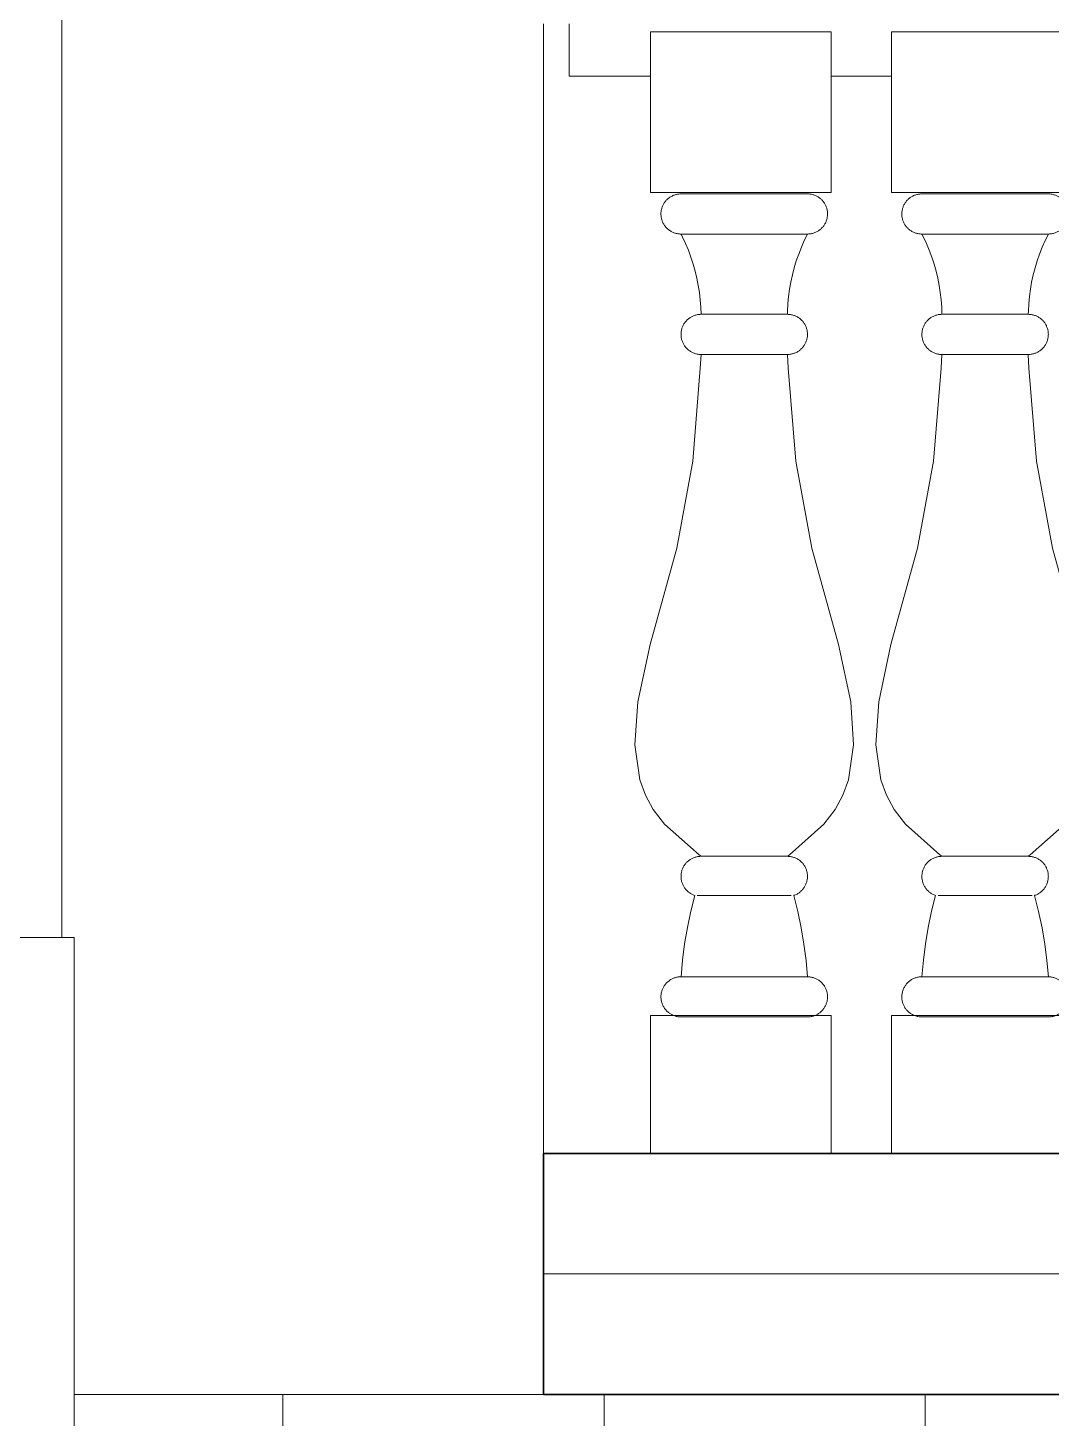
# Model space of a CAD drawing. Header units: inches. Extents: x 8351 to 42256, y 21052 to 33437.
# Drawn here: x 25413.79 to 25439.28, y 24285.62 to 24320.26 of the extents above; entities that cross this region are included whole.
import ezdxf

# ---------------------------------------------------------------- set-up
doc = ezdxf.new("R2010")
doc.units = ezdxf.units.IN
doc.header["$MEASUREMENT"] = 0
for name, color, linetype, lineweight in [('A-COLS', 52, 'Continuous', 9), ('A-FLOR', 192, 'Continuous', 13), ('A-FLOR-PATT', 8, 'Continuous', 13), ('A-GENM', 13, 'Continuous', 9), ('A-WALL', 7, 'Continuous', 35), ('A-WALL-PATT', 111, 'Continuous', 13), ('S-STRS', 14, 'Continuous', 9)]:
    doc.layers.add(name, color=color, linetype=linetype, lineweight=lineweight)

# ---------------------------------------------------------------- blocks, each defined once
blk = doc.blocks.new('M_Trim-Window-Exterior-Flat - with Sill-319051-South')
at = {"layer": 'A-GENM'}
for p, q in [((-344.867, 34.138), (-344.867, 32.833)), ((-344.867, 32.833), (-342.837, 32.833)), ((-338.337, 32.833), (-336.837, 32.833))]:
    blk.add_line(p, q, dxfattribs=at)
blk = doc.blocks.new('Railing_post_7739_2__rfa HARRIS - post-341513-South')
at = {"layer": 'A-GENM'}
for p, q in [((-342.837, 29.939), (-342.837, 33.939)), ((-338.337, 33.939), (-342.837, 33.939)), ((-338.337, 33.939), (-338.337, 29.939)), ((-342.837, 29.939), (-338.337, 29.939)), ((-340.504, 28.902), (-342.079, 28.902)), ((-338.929, 28.902), (-340.504, 28.902)), ((-340.504, 26.902), (-341.527, 26.902)), ((-339.482, 26.902), (-340.504, 26.902)), ((-340.504, 25.902), (-341.527, 25.902)), ((-339.482, 25.902), (-340.504, 25.902)), ((-340.504, 13.402), (-341.527, 13.402)), ((-339.482, 13.402), (-340.504, 13.402)), ((-340.504, 12.427), (-341.677, 12.427)), ((-339.332, 12.427), (-340.504, 12.427)), ((-340.504, 10.402), (-342.079, 10.402)), ((-338.929, 10.402), (-340.504, 10.402)), ((-342.837, 6), (-342.837, 9.439)), ((-338.337, 9.439), (-342.837, 9.439)), ((-338.337, 9.439), (-338.337, 6))]:
    blk.add_line(p, q, dxfattribs=at)
at = {"layer": 'A-GENM', "flags": 128}
for points in [[(-342.079, 28.902), (-342.099, 28.902), (-342.119, 28.903), (-342.139, 28.905), (-342.159, 28.908), (-342.179, 28.912), (-342.198, 28.916), (-342.217, 28.921), (-342.237, 28.927), (-342.255, 28.934), (-342.274, 28.941), (-342.292, 28.949), (-342.31, 28.958), (-342.328, 28.968), (-342.345, 28.978), (-342.362, 28.989), (-342.378, 29.001), (-342.394, 29.013), (-342.409, 29.026), (-342.424, 29.039), (-342.438, 29.053), (-342.452, 29.068), (-342.465, 29.083), (-342.477, 29.099), (-342.489, 29.115), (-342.5, 29.132), (-342.51, 29.149), (-342.52, 29.166), (-342.529, 29.184), (-342.538, 29.202), (-342.545, 29.221), (-342.552, 29.239), (-342.558, 29.258), (-342.564, 29.278), (-342.568, 29.297), (-342.572, 29.317), (-342.575, 29.337), (-342.577, 29.356), (-342.579, 29.376), (-342.579, 29.396), (-342.579, 29.416), (-342.578, 29.436), (-342.576, 29.456), (-342.574, 29.476), (-342.57, 29.496), (-342.566, 29.515), (-342.561, 29.535), (-342.556, 29.554), (-342.549, 29.573), (-342.542, 29.592), (-342.534, 29.61), (-342.525, 29.628), (-342.516, 29.646), (-342.506, 29.663), (-342.495, 29.68), (-342.483, 29.696), (-342.471, 29.712), (-342.459, 29.727), (-342.445, 29.742), (-342.431, 29.757), (-342.417, 29.771), (-342.402, 29.784), (-342.386, 29.796), (-342.37, 29.808), (-342.354, 29.82), (-342.337, 29.83), (-342.32, 29.84), (-342.302, 29.849), (-342.284, 29.858), (-342.265, 29.866), (-342.247, 29.873), (-342.228, 29.879), (-342.209, 29.885), (-342.189, 29.89), (-342.17, 29.894), (-342.15, 29.897), (-342.13, 29.899), (-342.11, 29.901), (-342.09, 29.902), (-342.079, 29.902)], [(-340.504, 29.902), (-340.567, 29.902), (-340.63, 29.902), (-340.693, 29.902), (-340.755, 29.902), (-340.817, 29.902), (-340.879, 29.902), (-340.94, 29.902), (-341, 29.902), (-341.059, 29.902), (-341.118, 29.902), (-341.175, 29.902), (-341.232, 29.902), (-341.287, 29.902), (-341.341, 29.902), (-341.394, 29.902), (-341.445, 29.902), (-341.495, 29.902), (-341.543, 29.902), (-341.589, 29.902), (-341.634, 29.902), (-341.677, 29.902), (-341.718, 29.902), (-341.757, 29.902), (-341.794, 29.902), (-341.83, 29.902), (-341.863, 29.902), (-341.893, 29.902), (-341.922, 29.902), (-341.948, 29.902), (-341.972, 29.902), (-341.994, 29.902), (-342.013, 29.902), (-342.03, 29.902), (-342.044, 29.902), (-342.056, 29.902), (-342.066, 29.902), (-342.073, 29.902), (-342.077, 29.902), (-342.079, 29.902), (-342.079, 29.902)], [(-342.079, 29.902), (-342.078, 29.902), (-342.074, 29.902), (-342.068, 29.902), (-342.059, 29.902), (-342.048, 29.902), (-342.034, 29.902), (-342.018, 29.902), (-341.999, 29.902), (-341.978, 29.902), (-341.955, 29.902), (-341.929, 29.902), (-341.901, 29.902), (-341.871, 29.902), (-341.839, 29.902), (-341.804, 29.902), (-341.768, 29.902), (-341.729, 29.902), (-341.688, 29.902), (-341.646, 29.902), (-341.602, 29.902), (-341.556, 29.902), (-341.508, 29.902), (-341.458, 29.902), (-341.408, 29.902), (-341.355, 29.902), (-341.302, 29.902), (-341.247, 29.902), (-341.19, 29.902), (-341.133, 29.902), (-341.075, 29.902), (-341.016, 29.902), (-340.956, 29.902), (-340.895, 29.902), (-340.834, 29.902), (-340.772, 29.902), (-340.71, 29.902), (-340.647, 29.902), (-340.584, 29.902), (-340.521, 29.902), (-340.504, 29.902)], [(-340.504, 29.902), (-340.441, 29.902), (-340.378, 29.902), (-340.316, 29.902), (-340.253, 29.902), (-340.191, 29.902), (-340.13, 29.902), (-340.069, 29.902), (-340.009, 29.902), (-339.95, 29.902), (-339.891, 29.902), (-339.834, 29.902), (-339.777, 29.902), (-339.722, 29.902), (-339.668, 29.902), (-339.615, 29.902), (-339.564, 29.902), (-339.514, 29.902), (-339.466, 29.902), (-339.419, 29.902), (-339.375, 29.902), (-339.332, 29.902), (-339.29, 29.902), (-339.251, 29.902), (-339.214, 29.902), (-339.179, 29.902), (-339.146, 29.902), (-339.115, 29.902), (-339.087, 29.902), (-339.06, 29.902), (-339.036, 29.902), (-339.015, 29.902), (-338.996, 29.902), (-338.979, 29.902), (-338.964, 29.902), (-338.952, 29.902), (-338.943, 29.902), (-338.936, 29.902), (-338.931, 29.902), (-338.93, 29.902), (-338.929, 29.902)], [(-338.929, 29.902), (-338.931, 29.902), (-338.934, 29.902), (-338.941, 29.902), (-338.95, 29.902), (-338.961, 29.902), (-338.975, 29.902), (-338.991, 29.902), (-339.009, 29.902), (-339.03, 29.902), (-339.054, 29.902), (-339.079, 29.902), (-339.107, 29.902), (-339.138, 29.902), (-339.17, 29.902), (-339.204, 29.902), (-339.241, 29.902), (-339.28, 29.902), (-339.32, 29.902), (-339.363, 29.902), (-339.407, 29.902), (-339.453, 29.902), (-339.501, 29.902), (-339.55, 29.902), (-339.601, 29.902), (-339.653, 29.902), (-339.707, 29.902), (-339.762, 29.902), (-339.818, 29.902), (-339.875, 29.902), (-339.934, 29.902), (-339.993, 29.902), (-340.053, 29.902), (-340.113, 29.902), (-340.175, 29.902), (-340.237, 29.902), (-340.299, 29.902), (-340.362, 29.902), (-340.424, 29.902), (-340.487, 29.902), (-340.504, 29.902)], [(-338.929, 29.902), (-338.909, 29.901), (-338.889, 29.9), (-338.87, 29.898), (-338.85, 29.895), (-338.83, 29.892), (-338.811, 29.887), (-338.791, 29.882), (-338.772, 29.876), (-338.753, 29.87), (-338.735, 29.862), (-338.716, 29.854), (-338.699, 29.845), (-338.681, 29.836), (-338.664, 29.825), (-338.647, 29.814), (-338.631, 29.803), (-338.615, 29.791), (-338.6, 29.778), (-338.585, 29.764), (-338.571, 29.75), (-338.557, 29.736), (-338.544, 29.72), (-338.532, 29.705), (-338.52, 29.689), (-338.509, 29.672), (-338.498, 29.655), (-338.488, 29.637), (-338.479, 29.62), (-338.471, 29.601), (-338.463, 29.583), (-338.457, 29.564), (-338.45, 29.545), (-338.445, 29.526), (-338.44, 29.506), (-338.437, 29.487), (-338.434, 29.467), (-338.431, 29.447), (-338.43, 29.427), (-338.429, 29.407), (-338.43, 29.387), (-338.431, 29.367), (-338.432, 29.347), (-338.435, 29.327), (-338.438, 29.308), (-338.442, 29.288), (-338.447, 29.269), (-338.453, 29.25), (-338.46, 29.231), (-338.467, 29.212), (-338.475, 29.194), (-338.483, 29.176), (-338.493, 29.158), (-338.503, 29.141), (-338.514, 29.124), (-338.525, 29.108), (-338.537, 29.092), (-338.55, 29.076), (-338.563, 29.061), (-338.577, 29.047), (-338.592, 29.033), (-338.607, 29.02), (-338.622, 29.007), (-338.638, 28.995), (-338.655, 28.984), (-338.672, 28.973), (-338.689, 28.963), (-338.707, 28.954), (-338.725, 28.946), (-338.743, 28.938), (-338.762, 28.931), (-338.781, 28.924), (-338.8, 28.919), (-338.82, 28.914), (-338.839, 28.91), (-338.859, 28.907), (-338.879, 28.904), (-338.899, 28.903), (-338.919, 28.902), (-338.929, 28.902)], [(-341.579, 26.902), (-341.586, 27.083), (-341.6, 27.264), (-341.62, 27.445), (-341.649, 27.624), (-341.684, 27.802), (-341.726, 27.978), (-341.776, 28.153), (-341.832, 28.326), (-341.896, 28.496), (-341.966, 28.663), (-342.042, 28.828), (-342.079, 28.902)], [(-341.893, 28.902), (-341.922, 28.902), (-341.948, 28.902), (-341.972, 28.902), (-341.994, 28.902), (-342.013, 28.902), (-342.03, 28.902), (-342.044, 28.902), (-342.056, 28.902), (-342.066, 28.902), (-342.073, 28.902), (-342.077, 28.902), (-342.079, 28.902), (-342.079, 28.902)], [(-342.079, 28.902), (-342.078, 28.902), (-342.074, 28.902), (-342.068, 28.902), (-342.059, 28.902), (-342.048, 28.902), (-342.034, 28.902), (-342.018, 28.902), (-341.999, 28.902), (-341.978, 28.902), (-341.955, 28.902), (-341.929, 28.902), (-341.901, 28.902), (-341.871, 28.902), (-341.839, 28.902), (-341.804, 28.902), (-341.768, 28.902), (-341.729, 28.902), (-341.688, 28.902), (-341.646, 28.902), (-341.602, 28.902), (-341.556, 28.902), (-341.508, 28.902), (-341.458, 28.902), (-341.408, 28.902), (-341.355, 28.902), (-341.302, 28.902), (-341.247, 28.902), (-341.19, 28.902), (-341.133, 28.902), (-341.075, 28.902), (-341.016, 28.902), (-340.956, 28.902), (-340.895, 28.902), (-340.834, 28.902), (-340.772, 28.902), (-340.71, 28.902), (-340.647, 28.902), (-340.584, 28.902), (-340.521, 28.902), (-340.504, 28.902)], [(-340.504, 28.902), (-340.441, 28.902), (-340.378, 28.902), (-340.316, 28.902), (-340.253, 28.902), (-340.191, 28.902), (-340.13, 28.902), (-340.069, 28.902), (-340.009, 28.902), (-339.95, 28.902), (-339.891, 28.902), (-339.834, 28.902), (-339.777, 28.902), (-339.722, 28.902), (-339.668, 28.902), (-339.615, 28.902), (-339.564, 28.902), (-339.514, 28.902), (-339.466, 28.902), (-339.419, 28.902), (-339.375, 28.902), (-339.332, 28.902), (-339.29, 28.902), (-339.251, 28.902), (-339.214, 28.902), (-339.179, 28.902), (-339.146, 28.902), (-339.115, 28.902), (-339.087, 28.902), (-339.06, 28.902), (-339.036, 28.902), (-339.015, 28.902), (-338.996, 28.902), (-338.979, 28.902), (-338.964, 28.902), (-338.952, 28.902), (-338.943, 28.902), (-338.936, 28.902), (-338.931, 28.902), (-338.93, 28.902), (-338.929, 28.902)], [(-338.929, 28.902), (-339.009, 28.739), (-339.082, 28.572), (-339.148, 28.403), (-339.208, 28.232), (-339.261, 28.058), (-339.306, 27.883), (-339.345, 27.705), (-339.376, 27.526), (-339.4, 27.346), (-339.418, 27.166), (-339.427, 26.984), (-339.429, 26.902)], [(-338.929, 28.902), (-338.931, 28.902), (-338.934, 28.902), (-338.941, 28.902), (-338.95, 28.902), (-338.961, 28.902), (-338.975, 28.902), (-338.991, 28.902), (-339.009, 28.902), (-339.03, 28.902), (-339.054, 28.902), (-339.079, 28.902), (-339.107, 28.902), (-339.138, 28.902)], [(-341.579, 25.902), (-341.599, 25.902), (-341.619, 25.903), (-341.639, 25.905), (-341.659, 25.908), (-341.679, 25.912), (-341.698, 25.916), (-341.717, 25.921), (-341.737, 25.927), (-341.755, 25.934), (-341.774, 25.941), (-341.792, 25.949), (-341.81, 25.958), (-341.828, 25.968), (-341.845, 25.978), (-341.862, 25.989), (-341.878, 26.001), (-341.894, 26.013), (-341.909, 26.026), (-341.924, 26.039), (-341.938, 26.053), (-341.952, 26.068), (-341.965, 26.083), (-341.977, 26.099), (-341.989, 26.115), (-342, 26.132), (-342.01, 26.149), (-342.02, 26.166), (-342.029, 26.184), (-342.038, 26.202), (-342.045, 26.221), (-342.052, 26.239), (-342.058, 26.258), (-342.064, 26.278), (-342.068, 26.297), (-342.072, 26.317), (-342.075, 26.337), (-342.077, 26.356), (-342.079, 26.376), (-342.079, 26.396), (-342.079, 26.416), (-342.078, 26.436), (-342.076, 26.456), (-342.074, 26.476), (-342.07, 26.496), (-342.066, 26.515), (-342.061, 26.535), (-342.056, 26.554), (-342.049, 26.573), (-342.042, 26.592), (-342.034, 26.61), (-342.025, 26.628), (-342.016, 26.646), (-342.006, 26.663), (-341.995, 26.68), (-341.983, 26.696), (-341.971, 26.712), (-341.959, 26.727), (-341.945, 26.742), (-341.931, 26.757), (-341.917, 26.771), (-341.902, 26.784), (-341.886, 26.796), (-341.87, 26.808), (-341.854, 26.82), (-341.837, 26.83), (-341.82, 26.84), (-341.802, 26.849), (-341.784, 26.858), (-341.765, 26.866), (-341.747, 26.873), (-341.728, 26.879), (-341.709, 26.885), (-341.689, 26.89), (-341.67, 26.894), (-341.65, 26.897), (-341.63, 26.899), (-341.61, 26.901), (-341.59, 26.902), (-341.579, 26.902)], [(-340.504, 26.902), (-340.547, 26.902), (-340.59, 26.902), (-340.633, 26.902), (-340.676, 26.902), (-340.718, 26.902), (-340.76, 26.902), (-340.801, 26.902), (-340.842, 26.902), (-340.883, 26.902), (-340.923, 26.902), (-340.962, 26.902), (-341.001, 26.902), (-341.038, 26.902), (-341.075, 26.902), (-341.111, 26.902), (-341.146, 26.902), (-341.18, 26.902), (-341.213, 26.902), (-341.245, 26.902), (-341.275, 26.902), (-341.305, 26.902), (-341.333, 26.902), (-341.36, 26.902), (-341.385, 26.902), (-341.409, 26.902), (-341.431, 26.902), (-341.452, 26.902), (-341.472, 26.902), (-341.49, 26.902), (-341.506, 26.902), (-341.521, 26.902), (-341.534, 26.902), (-341.546, 26.902), (-341.555, 26.902), (-341.564, 26.902), (-341.57, 26.902), (-341.575, 26.902), (-341.578, 26.902), (-341.579, 26.902)], [(-341.579, 26.902), (-341.578, 26.902), (-341.576, 26.902), (-341.572, 26.902), (-341.566, 26.902), (-341.558, 26.902), (-341.548, 26.902), (-341.537, 26.902), (-341.525, 26.902), (-341.51, 26.902), (-341.494, 26.902), (-341.477, 26.902), (-341.458, 26.902), (-341.437, 26.902), (-341.415, 26.902), (-341.391, 26.902), (-341.367, 26.902)], [(-339.429, 26.902), (-339.43, 26.902), (-339.433, 26.902), (-339.437, 26.902), (-339.443, 26.902), (-339.451, 26.902), (-339.46, 26.902), (-339.471, 26.902), (-339.484, 26.902), (-339.498, 26.902), (-339.514, 26.902), (-339.532, 26.902), (-339.551, 26.902), (-339.571, 26.902), (-339.594, 26.902), (-339.617, 26.902), (-339.642, 26.902), (-339.669, 26.902), (-339.696, 26.902), (-339.725, 26.902), (-339.755, 26.902), (-339.787, 26.902), (-339.819, 26.902), (-339.853, 26.902), (-339.888, 26.902), (-339.924, 26.902), (-339.96, 26.902), (-339.998, 26.902), (-340.036, 26.902), (-340.075, 26.902), (-340.115, 26.902), (-340.155, 26.902), (-340.196, 26.902), (-340.238, 26.902), (-340.279, 26.902), (-340.322, 26.902), (-340.364, 26.902), (-340.407, 26.902), (-340.45, 26.902), (-340.493, 26.902), (-340.504, 26.902)], [(-339.649, 26.902), (-339.624, 26.902), (-339.6, 26.902), (-339.577, 26.902), (-339.556, 26.902), (-339.537, 26.902), (-339.519, 26.902), (-339.502, 26.902), (-339.488, 26.902), (-339.475, 26.902), (-339.463, 26.902), (-339.453, 26.902), (-339.445, 26.902), (-339.439, 26.902), (-339.434, 26.902), (-339.431, 26.902), (-339.429, 26.902)], [(-339.429, 26.902), (-339.409, 26.901), (-339.389, 26.9), (-339.37, 26.898), (-339.35, 26.895), (-339.33, 26.892), (-339.311, 26.887), (-339.291, 26.882), (-339.272, 26.876), (-339.253, 26.87), (-339.235, 26.862), (-339.216, 26.854), (-339.199, 26.845), (-339.181, 26.836), (-339.164, 26.825), (-339.147, 26.814), (-339.131, 26.803), (-339.115, 26.791), (-339.1, 26.778), (-339.085, 26.764), (-339.071, 26.75), (-339.057, 26.736), (-339.044, 26.72), (-339.032, 26.705), (-339.02, 26.689), (-339.009, 26.672), (-338.998, 26.655), (-338.988, 26.637), (-338.979, 26.62), (-338.971, 26.601), (-338.963, 26.583), (-338.957, 26.564), (-338.95, 26.545), (-338.945, 26.526), (-338.94, 26.506), (-338.937, 26.487), (-338.934, 26.467), (-338.931, 26.447), (-338.93, 26.427), (-338.929, 26.407), (-338.93, 26.387), (-338.931, 26.367), (-338.932, 26.347), (-338.935, 26.327), (-338.938, 26.308), (-338.942, 26.288), (-338.947, 26.269), (-338.953, 26.25), (-338.96, 26.231), (-338.967, 26.212), (-338.975, 26.194), (-338.983, 26.176), (-338.993, 26.158), (-339.003, 26.141), (-339.014, 26.124), (-339.025, 26.108), (-339.037, 26.092), (-339.05, 26.076), (-339.063, 26.061), (-339.077, 26.047), (-339.092, 26.033), (-339.107, 26.02), (-339.122, 26.007), (-339.138, 25.995), (-339.155, 25.984), (-339.172, 25.973), (-339.189, 25.963), (-339.207, 25.954), (-339.225, 25.946), (-339.243, 25.938), (-339.262, 25.931), (-339.281, 25.924), (-339.3, 25.919), (-339.32, 25.914), (-339.339, 25.91), (-339.359, 25.907), (-339.379, 25.904), (-339.399, 25.903), (-339.419, 25.902), (-339.429, 25.902)], [(-341.579, 13.402), (-341.628, 13.441), (-342.488, 14.201), (-342.772, 14.566), (-342.964, 14.922), (-343.102, 15.309), (-343.227, 16.177), (-343.155, 17.249), (-342.849, 18.681), (-342.186, 21.077), (-341.788, 23.248), (-341.598, 25.565), (-341.579, 25.902)], [(-341.36, 25.902), (-341.385, 25.902), (-341.409, 25.902), (-341.431, 25.902), (-341.452, 25.902), (-341.472, 25.902), (-341.49, 25.902), (-341.506, 25.902), (-341.521, 25.902), (-341.534, 25.902), (-341.546, 25.902), (-341.555, 25.902), (-341.564, 25.902), (-341.57, 25.902), (-341.575, 25.902), (-341.578, 25.902), (-341.579, 25.902)], [(-341.579, 25.902), (-341.578, 25.902), (-341.576, 25.902), (-341.572, 25.902), (-341.566, 25.902), (-341.558, 25.902), (-341.548, 25.902), (-341.537, 25.902), (-341.525, 25.902), (-341.51, 25.902), (-341.494, 25.902), (-341.477, 25.902), (-341.458, 25.902), (-341.437, 25.902), (-341.415, 25.902), (-341.391, 25.902), (-341.367, 25.902), (-341.34, 25.902), (-341.312, 25.902), (-341.283, 25.902), (-341.253, 25.902), (-341.222, 25.902), (-341.189, 25.902), (-341.156, 25.902), (-341.121, 25.902), (-341.085, 25.902), (-341.048, 25.902), (-341.011, 25.902), (-340.973, 25.902), (-340.934, 25.902), (-340.894, 25.902), (-340.853, 25.902), (-340.813, 25.902), (-340.771, 25.902), (-340.729, 25.902), (-340.687, 25.902), (-340.645, 25.902), (-340.602, 25.902), (-340.559, 25.902), (-340.516, 25.902), (-340.504, 25.902)], [(-340.504, 25.902), (-340.461, 25.902), (-340.418, 25.902), (-340.376, 25.902), (-340.333, 25.902), (-340.291, 25.902), (-340.249, 25.902), (-340.207, 25.902), (-340.166, 25.902), (-340.126, 25.902), (-340.086, 25.902), (-340.046, 25.902), (-340.008, 25.902), (-339.97, 25.902), (-339.933, 25.902), (-339.897, 25.902), (-339.862, 25.902), (-339.828, 25.902), (-339.796, 25.902), (-339.764, 25.902), (-339.733, 25.902), (-339.704, 25.902), (-339.676, 25.902), (-339.649, 25.902), (-339.624, 25.902), (-339.6, 25.902), (-339.577, 25.902), (-339.556, 25.902), (-339.537, 25.902), (-339.519, 25.902), (-339.502, 25.902), (-339.488, 25.902), (-339.475, 25.902), (-339.463, 25.902), (-339.453, 25.902), (-339.445, 25.902), (-339.439, 25.902), (-339.434, 25.902), (-339.431, 25.902), (-339.429, 25.902)], [(-339.429, 25.902), (-339.43, 25.902), (-339.433, 25.902), (-339.437, 25.902), (-339.443, 25.902), (-339.451, 25.902), (-339.46, 25.902), (-339.471, 25.902), (-339.484, 25.902), (-339.498, 25.902), (-339.514, 25.902), (-339.532, 25.902), (-339.551, 25.902), (-339.571, 25.902), (-339.594, 25.902), (-339.617, 25.902), (-339.642, 25.902)], [(-339.429, 13.402), (-339.38, 13.441), (-338.521, 14.201), (-338.237, 14.566), (-338.045, 14.922), (-337.906, 15.309), (-337.781, 16.177), (-337.853, 17.249), (-338.16, 18.681), (-338.823, 21.077), (-339.221, 23.248), (-339.411, 25.565), (-339.429, 25.902)], [(-341.737, 12.427), (-341.756, 12.434), (-341.774, 12.441), (-341.793, 12.45), (-341.811, 12.459), (-341.828, 12.468), (-341.845, 12.478), (-341.862, 12.489), (-341.878, 12.501), (-341.894, 12.513), (-341.909, 12.526), (-341.924, 12.54), (-341.938, 12.554), (-341.952, 12.568), (-341.965, 12.584), (-341.977, 12.599), (-341.989, 12.615), (-342, 12.632), (-342.011, 12.649), (-342.02, 12.667), (-342.029, 12.684), (-342.038, 12.703), (-342.045, 12.721), (-342.052, 12.74), (-342.058, 12.759), (-342.064, 12.778), (-342.068, 12.798), (-342.072, 12.817), (-342.075, 12.837), (-342.077, 12.857), (-342.079, 12.877), (-342.079, 12.897), (-342.079, 12.917), (-342.078, 12.937), (-342.076, 12.957), (-342.074, 12.977), (-342.07, 12.996), (-342.066, 13.016), (-342.061, 13.035), (-342.055, 13.054), (-342.049, 13.073), (-342.042, 13.092), (-342.034, 13.11), (-342.025, 13.128), (-342.016, 13.146), (-342.005, 13.163), (-341.995, 13.18), (-341.983, 13.196), (-341.971, 13.212), (-341.958, 13.228), (-341.945, 13.243), (-341.931, 13.257), (-341.917, 13.271), (-341.902, 13.284), (-341.886, 13.297), (-341.87, 13.309), (-341.854, 13.32), (-341.837, 13.33), (-341.819, 13.34), (-341.802, 13.35), (-341.783, 13.358), (-341.765, 13.366), (-341.746, 13.373), (-341.727, 13.379), (-341.708, 13.385), (-341.689, 13.39), (-341.669, 13.394), (-341.649, 13.397), (-341.63, 13.399), (-341.61, 13.401), (-341.59, 13.402), (-341.579, 13.402)], [(-340.504, 13.402), (-340.547, 13.402), (-340.59, 13.402), (-340.633, 13.402), (-340.676, 13.402), (-340.718, 13.402), (-340.76, 13.402), (-340.801, 13.402), (-340.842, 13.402), (-340.883, 13.402), (-340.923, 13.402), (-340.962, 13.402), (-341.001, 13.402), (-341.038, 13.402), (-341.075, 13.402), (-341.111, 13.402), (-341.146, 13.402), (-341.18, 13.402), (-341.213, 13.402), (-341.245, 13.402), (-341.275, 13.402), (-341.305, 13.402), (-341.333, 13.402), (-341.36, 13.402), (-341.385, 13.402), (-341.409, 13.402), (-341.431, 13.402), (-341.452, 13.402), (-341.472, 13.402), (-341.49, 13.402), (-341.506, 13.402), (-341.521, 13.402), (-341.534, 13.402), (-341.546, 13.402), (-341.555, 13.402), (-341.564, 13.402), (-341.57, 13.402), (-341.575, 13.402), (-341.578, 13.402), (-341.579, 13.402)], [(-341.579, 13.402), (-341.578, 13.402), (-341.576, 13.402), (-341.572, 13.402), (-341.566, 13.402), (-341.558, 13.402), (-341.548, 13.402), (-341.537, 13.402), (-341.525, 13.402), (-341.51, 13.402), (-341.494, 13.402), (-341.477, 13.402), (-341.458, 13.402), (-341.437, 13.402), (-341.415, 13.402), (-341.391, 13.402), (-341.367, 13.402)], [(-339.429, 13.402), (-339.43, 13.402), (-339.433, 13.402), (-339.437, 13.402), (-339.443, 13.402), (-339.451, 13.402), (-339.46, 13.402), (-339.471, 13.402), (-339.484, 13.402), (-339.498, 13.402), (-339.514, 13.402), (-339.532, 13.402), (-339.551, 13.402), (-339.571, 13.402), (-339.594, 13.402), (-339.617, 13.402), (-339.642, 13.402), (-339.669, 13.402), (-339.696, 13.402), (-339.725, 13.402), (-339.755, 13.402), (-339.787, 13.402), (-339.819, 13.402), (-339.853, 13.402), (-339.888, 13.402), (-339.924, 13.402), (-339.96, 13.402), (-339.998, 13.402), (-340.036, 13.402), (-340.075, 13.402), (-340.115, 13.402), (-340.155, 13.402), (-340.196, 13.402), (-340.238, 13.402), (-340.279, 13.402), (-340.322, 13.402), (-340.364, 13.402), (-340.407, 13.402), (-340.45, 13.402), (-340.493, 13.402), (-340.504, 13.402)], [(-339.649, 13.402), (-339.624, 13.402), (-339.6, 13.402), (-339.577, 13.402), (-339.556, 13.402), (-339.537, 13.402), (-339.519, 13.402), (-339.502, 13.402), (-339.488, 13.402), (-339.475, 13.402), (-339.463, 13.402), (-339.453, 13.402), (-339.445, 13.402), (-339.439, 13.402), (-339.434, 13.402), (-339.431, 13.402), (-339.429, 13.402)], [(-339.429, 13.402), (-339.409, 13.401), (-339.389, 13.4), (-339.37, 13.398), (-339.35, 13.395), (-339.33, 13.392), (-339.311, 13.387), (-339.291, 13.382), (-339.272, 13.376), (-339.253, 13.37), (-339.235, 13.362), (-339.216, 13.354), (-339.199, 13.345), (-339.181, 13.336), (-339.164, 13.325), (-339.147, 13.314), (-339.131, 13.303), (-339.115, 13.291), (-339.1, 13.278), (-339.085, 13.264), (-339.071, 13.25), (-339.057, 13.236), (-339.044, 13.22), (-339.032, 13.205), (-339.02, 13.189), (-339.009, 13.172), (-338.998, 13.155), (-338.988, 13.137), (-338.979, 13.12), (-338.971, 13.101), (-338.963, 13.083), (-338.957, 13.064), (-338.95, 13.045), (-338.945, 13.026), (-338.94, 13.006), (-338.937, 12.987), (-338.934, 12.967), (-338.931, 12.947), (-338.93, 12.927), (-338.929, 12.907), (-338.93, 12.887), (-338.931, 12.867), (-338.932, 12.847), (-338.935, 12.827), (-338.938, 12.808), (-338.942, 12.788), (-338.947, 12.769), (-338.953, 12.75), (-338.96, 12.731), (-338.967, 12.712), (-338.975, 12.694), (-338.983, 12.676), (-338.993, 12.658), (-339.003, 12.641), (-339.014, 12.624), (-339.025, 12.608), (-339.037, 12.592), (-339.05, 12.576), (-339.063, 12.561), (-339.077, 12.547), (-339.092, 12.533), (-339.107, 12.52), (-339.122, 12.507), (-339.138, 12.495), (-339.155, 12.484), (-339.172, 12.473), (-339.189, 12.463), (-339.207, 12.454), (-339.225, 12.446), (-339.243, 12.438), (-339.262, 12.431), (-339.272, 12.427)], [(-342.079, 10.402), (-342.043, 10.814), (-341.99, 11.224), (-341.921, 11.632), (-341.836, 12.037), (-341.737, 12.427)], [(-339.272, 12.427), (-339.171, 12.026), (-339.086, 11.621), (-339.017, 11.213), (-338.965, 10.803), (-338.929, 10.402)], [(-342.079, 9.402), (-342.099, 9.402), (-342.119, 9.403), (-342.139, 9.405), (-342.159, 9.408), (-342.179, 9.412), (-342.198, 9.416), (-342.217, 9.421), (-342.237, 9.427), (-342.255, 9.434), (-342.274, 9.441), (-342.292, 9.449), (-342.31, 9.458), (-342.328, 9.468), (-342.345, 9.478), (-342.362, 9.489), (-342.378, 9.501), (-342.394, 9.513), (-342.409, 9.526), (-342.424, 9.539), (-342.438, 9.553), (-342.452, 9.568), (-342.465, 9.583), (-342.477, 9.599), (-342.489, 9.615), (-342.5, 9.632), (-342.51, 9.649), (-342.52, 9.666), (-342.529, 9.684), (-342.538, 9.702), (-342.545, 9.721), (-342.552, 9.739), (-342.558, 9.758), (-342.564, 9.778), (-342.568, 9.797), (-342.572, 9.817), (-342.575, 9.837), (-342.577, 9.856), (-342.579, 9.876), (-342.579, 9.896), (-342.579, 9.916), (-342.578, 9.936), (-342.576, 9.956), (-342.574, 9.976), (-342.57, 9.996), (-342.566, 10.015), (-342.561, 10.035), (-342.556, 10.054), (-342.549, 10.073), (-342.542, 10.092), (-342.534, 10.11), (-342.525, 10.128), (-342.516, 10.146), (-342.506, 10.163), (-342.495, 10.18), (-342.483, 10.196), (-342.471, 10.212), (-342.459, 10.227), (-342.445, 10.242), (-342.431, 10.257), (-342.417, 10.271), (-342.402, 10.284), (-342.386, 10.296), (-342.37, 10.308), (-342.354, 10.32), (-342.337, 10.33), (-342.32, 10.34), (-342.302, 10.349), (-342.284, 10.358), (-342.265, 10.366), (-342.247, 10.373), (-342.228, 10.379), (-342.209, 10.385), (-342.189, 10.39), (-342.17, 10.394), (-342.15, 10.397), (-342.13, 10.399), (-342.11, 10.401), (-342.09, 10.402), (-342.079, 10.402)], [(-340.504, 10.402), (-340.567, 10.402), (-340.63, 10.402), (-340.693, 10.402), (-340.755, 10.402), (-340.817, 10.402), (-340.879, 10.402), (-340.94, 10.402), (-341, 10.402), (-341.059, 10.402), (-341.118, 10.402), (-341.175, 10.402), (-341.232, 10.402), (-341.287, 10.402), (-341.341, 10.402), (-341.394, 10.402), (-341.445, 10.402), (-341.495, 10.402), (-341.543, 10.402), (-341.589, 10.402), (-341.634, 10.402), (-341.677, 10.402), (-341.718, 10.402), (-341.757, 10.402), (-341.794, 10.402), (-341.83, 10.402), (-341.863, 10.402), (-341.893, 10.402), (-341.922, 10.402), (-341.948, 10.402), (-341.972, 10.402), (-341.994, 10.402), (-342.013, 10.402), (-342.03, 10.402), (-342.044, 10.402), (-342.056, 10.402), (-342.066, 10.402), (-342.073, 10.402), (-342.077, 10.402), (-342.079, 10.402), (-342.079, 10.402)], [(-342.079, 10.402), (-342.078, 10.402), (-342.074, 10.402), (-342.068, 10.402), (-342.059, 10.402), (-342.048, 10.402), (-342.034, 10.402), (-342.018, 10.402), (-341.999, 10.402), (-341.978, 10.402), (-341.955, 10.402), (-341.929, 10.402), (-341.901, 10.402), (-341.871, 10.402)], [(-338.929, 10.402), (-338.931, 10.402), (-338.934, 10.402), (-338.941, 10.402), (-338.95, 10.402), (-338.961, 10.402), (-338.975, 10.402), (-338.991, 10.402), (-339.009, 10.402), (-339.03, 10.402), (-339.054, 10.402), (-339.079, 10.402), (-339.107, 10.402), (-339.138, 10.402), (-339.17, 10.402), (-339.204, 10.402), (-339.241, 10.402), (-339.28, 10.402), (-339.32, 10.402), (-339.363, 10.402), (-339.407, 10.402), (-339.453, 10.402), (-339.501, 10.402), (-339.55, 10.402), (-339.601, 10.402), (-339.653, 10.402), (-339.707, 10.402), (-339.762, 10.402), (-339.818, 10.402), (-339.875, 10.402), (-339.934, 10.402), (-339.993, 10.402), (-340.053, 10.402), (-340.113, 10.402), (-340.175, 10.402), (-340.237, 10.402), (-340.299, 10.402), (-340.362, 10.402), (-340.424, 10.402), (-340.487, 10.402), (-340.504, 10.402)], [(-339.115, 10.402), (-339.087, 10.402), (-339.06, 10.402), (-339.036, 10.402), (-339.015, 10.402), (-338.996, 10.402), (-338.979, 10.402), (-338.964, 10.402), (-338.952, 10.402), (-338.943, 10.402), (-338.936, 10.402), (-338.931, 10.402), (-338.93, 10.402), (-338.929, 10.402)], [(-338.929, 10.402), (-338.909, 10.401), (-338.889, 10.4), (-338.87, 10.398), (-338.85, 10.395), (-338.83, 10.392), (-338.811, 10.387), (-338.791, 10.382), (-338.772, 10.376), (-338.753, 10.37), (-338.735, 10.362), (-338.716, 10.354), (-338.699, 10.345), (-338.681, 10.336), (-338.664, 10.325), (-338.647, 10.314), (-338.631, 10.303), (-338.615, 10.291), (-338.6, 10.278), (-338.585, 10.264), (-338.571, 10.25), (-338.557, 10.236), (-338.544, 10.22), (-338.532, 10.205), (-338.52, 10.189), (-338.509, 10.172), (-338.498, 10.155), (-338.488, 10.137), (-338.479, 10.12), (-338.471, 10.101), (-338.463, 10.083), (-338.457, 10.064), (-338.45, 10.045), (-338.445, 10.026), (-338.44, 10.006), (-338.437, 9.987), (-338.434, 9.967), (-338.431, 9.947), (-338.43, 9.927), (-338.429, 9.907), (-338.43, 9.887), (-338.431, 9.867), (-338.432, 9.847), (-338.435, 9.827), (-338.438, 9.808), (-338.442, 9.788), (-338.447, 9.769), (-338.453, 9.75), (-338.46, 9.731), (-338.467, 9.712), (-338.475, 9.694), (-338.483, 9.676), (-338.493, 9.658), (-338.503, 9.641), (-338.514, 9.624), (-338.525, 9.608), (-338.537, 9.592), (-338.55, 9.576), (-338.563, 9.561), (-338.577, 9.547), (-338.592, 9.533), (-338.607, 9.52), (-338.622, 9.507), (-338.638, 9.495), (-338.655, 9.484), (-338.672, 9.473), (-338.689, 9.463), (-338.707, 9.454), (-338.725, 9.446), (-338.743, 9.438), (-338.762, 9.431), (-338.781, 9.424), (-338.8, 9.419), (-338.82, 9.414), (-338.839, 9.41), (-338.859, 9.407), (-338.879, 9.404), (-338.899, 9.403), (-338.919, 9.402), (-338.929, 9.402)], [(-342.013, 9.402), (-342.03, 9.402), (-342.044, 9.402), (-342.056, 9.402), (-342.066, 9.402), (-342.073, 9.402), (-342.077, 9.402), (-342.079, 9.402), (-342.079, 9.402)], [(-342.079, 9.402), (-342.078, 9.402), (-342.074, 9.402), (-342.068, 9.402), (-342.059, 9.402), (-342.048, 9.402), (-342.034, 9.402), (-342.018, 9.402), (-341.999, 9.402), (-341.978, 9.402), (-341.955, 9.402), (-341.929, 9.402), (-341.901, 9.402), (-341.871, 9.402), (-341.839, 9.402), (-341.804, 9.402), (-341.768, 9.402), (-341.729, 9.402), (-341.688, 9.402), (-341.646, 9.402), (-341.602, 9.402), (-341.556, 9.402), (-341.508, 9.402), (-341.458, 9.402), (-341.408, 9.402), (-341.355, 9.402), (-341.302, 9.402), (-341.247, 9.402), (-341.19, 9.402), (-341.133, 9.402), (-341.075, 9.402), (-341.016, 9.402), (-340.956, 9.402), (-340.895, 9.402), (-340.834, 9.402), (-340.772, 9.402), (-340.71, 9.402), (-340.647, 9.402), (-340.584, 9.402), (-340.521, 9.402), (-340.504, 9.402)], [(-340.504, 9.402), (-340.441, 9.402), (-340.378, 9.402), (-340.316, 9.402), (-340.253, 9.402), (-340.191, 9.402), (-340.13, 9.402), (-340.069, 9.402), (-340.009, 9.402), (-339.95, 9.402), (-339.891, 9.402), (-339.834, 9.402), (-339.777, 9.402), (-339.722, 9.402), (-339.668, 9.402), (-339.615, 9.402), (-339.564, 9.402), (-339.514, 9.402), (-339.466, 9.402), (-339.419, 9.402), (-339.375, 9.402), (-339.332, 9.402), (-339.29, 9.402), (-339.251, 9.402), (-339.214, 9.402), (-339.179, 9.402), (-339.146, 9.402), (-339.115, 9.402), (-339.087, 9.402), (-339.06, 9.402), (-339.036, 9.402), (-339.015, 9.402), (-338.996, 9.402), (-338.979, 9.402), (-338.964, 9.402), (-338.952, 9.402), (-338.943, 9.402), (-338.936, 9.402), (-338.931, 9.402), (-338.93, 9.402), (-338.929, 9.402)], [(-338.929, 9.402), (-338.931, 9.402), (-338.934, 9.402), (-338.941, 9.402), (-338.95, 9.402), (-338.961, 9.402), (-338.975, 9.402), (-338.991, 9.402)]]:
    blk.add_lwpolyline(points, dxfattribs=at)

msp = doc.modelspace()

# ---------------------------------------------------------------- hatches: boundary and pattern name
at = {"layer": 'A-FLOR-PATT', "lineweight": 9}
h = msp.add_hatch(dxfattribs=at)
h.set_pattern_fill('FP_2', color=256, style=0, pattern_type=2)
h.set_pattern_definition([(0, (25772.1413, 24262.217), (0, 2.667), []), (90, (25772.1413, 24262.217), (-4, 2.667), [2.667, -2.667])])
h.paths.add_polyline_path([(25666.685, 24262.717), (25702.637, 24262.717), (25702.637, 24286.217), (25414.944, 24286.217), (25414.944, 24262.717), (25522.637, 24262.717)], flags=0)
h.paths.add_polyline_path([(25343.08, 24262.717), (25343.08, 24286.217), (25342.637, 24286.217), (25342.637, 24262.717)], flags=0)
at = {"layer": 'A-WALL-PATT', "lineweight": 9}
h = msp.add_hatch(dxfattribs=at)
h.set_pattern_fill('FP_3', color=256, style=0, pattern_type=2)
h.set_pattern_definition([(0, (25426.6373, 24286.217), (0, 3), [])])
h.paths.add_polyline_path([(25486.584, 24286.217), (25522.637, 24286.217), (25522.604, 24292.217), (25426.637, 24292.217), (25426.637, 24286.217), (25450.564, 24286.217)], flags=0)

# ---------------------------------------------------------------- linework, layer by layer
at = {"layer": 'A-COLS'}
for p, q in [((25414.637, 24297.596), (25414.637, 24370.217)), ((25426.637, 24292.217), (25426.637, 24320.355)), ((25426.637, 24286.217), (25426.637, 24292.217)), ((25426.637, 24286.217), (25414.944, 24286.217))]:
    msp.add_line(p, q, dxfattribs=at)
at = {"layer": 'A-FLOR'}
msp.add_line((25414.944, 24286.217), (25426.637, 24286.217), dxfattribs=at)
at = {"layer": 'A-WALL'}
for p, q in [((25522.637, 24292.217), (25426.637, 24292.217)), ((25426.637, 24292.217), (25426.637, 24286.217)), ((25426.637, 24286.217), (25702.637, 24286.217))]:
    msp.add_line(p, q, dxfattribs=at)
at = {"layer": 'S-STRS'}
for p, q in [((25414.944, 24297.596), (25412.944, 24297.596)), ((25414.944, 24270.596), (25414.944, 24297.596))]:
    msp.add_line(p, q, dxfattribs=at)

# ---------------------------------------------------------------- block references
at = {"layer": 'A-GENM'}
for name, p in [('M_Trim-Window-Exterior-Flat - with Sill-319051-South', (25772.141, 24286.217)), ('Railing_post_7739_2__rfa HARRIS - post-341513-South', (25772.141, 24286.217)), ('Railing_post_7739_2__rfa HARRIS - post-341513-South', (25778.141, 24286.217))]:
    msp.add_blockref(name, p, dxfattribs=at)

doc.saveas('drawing.dxf')
